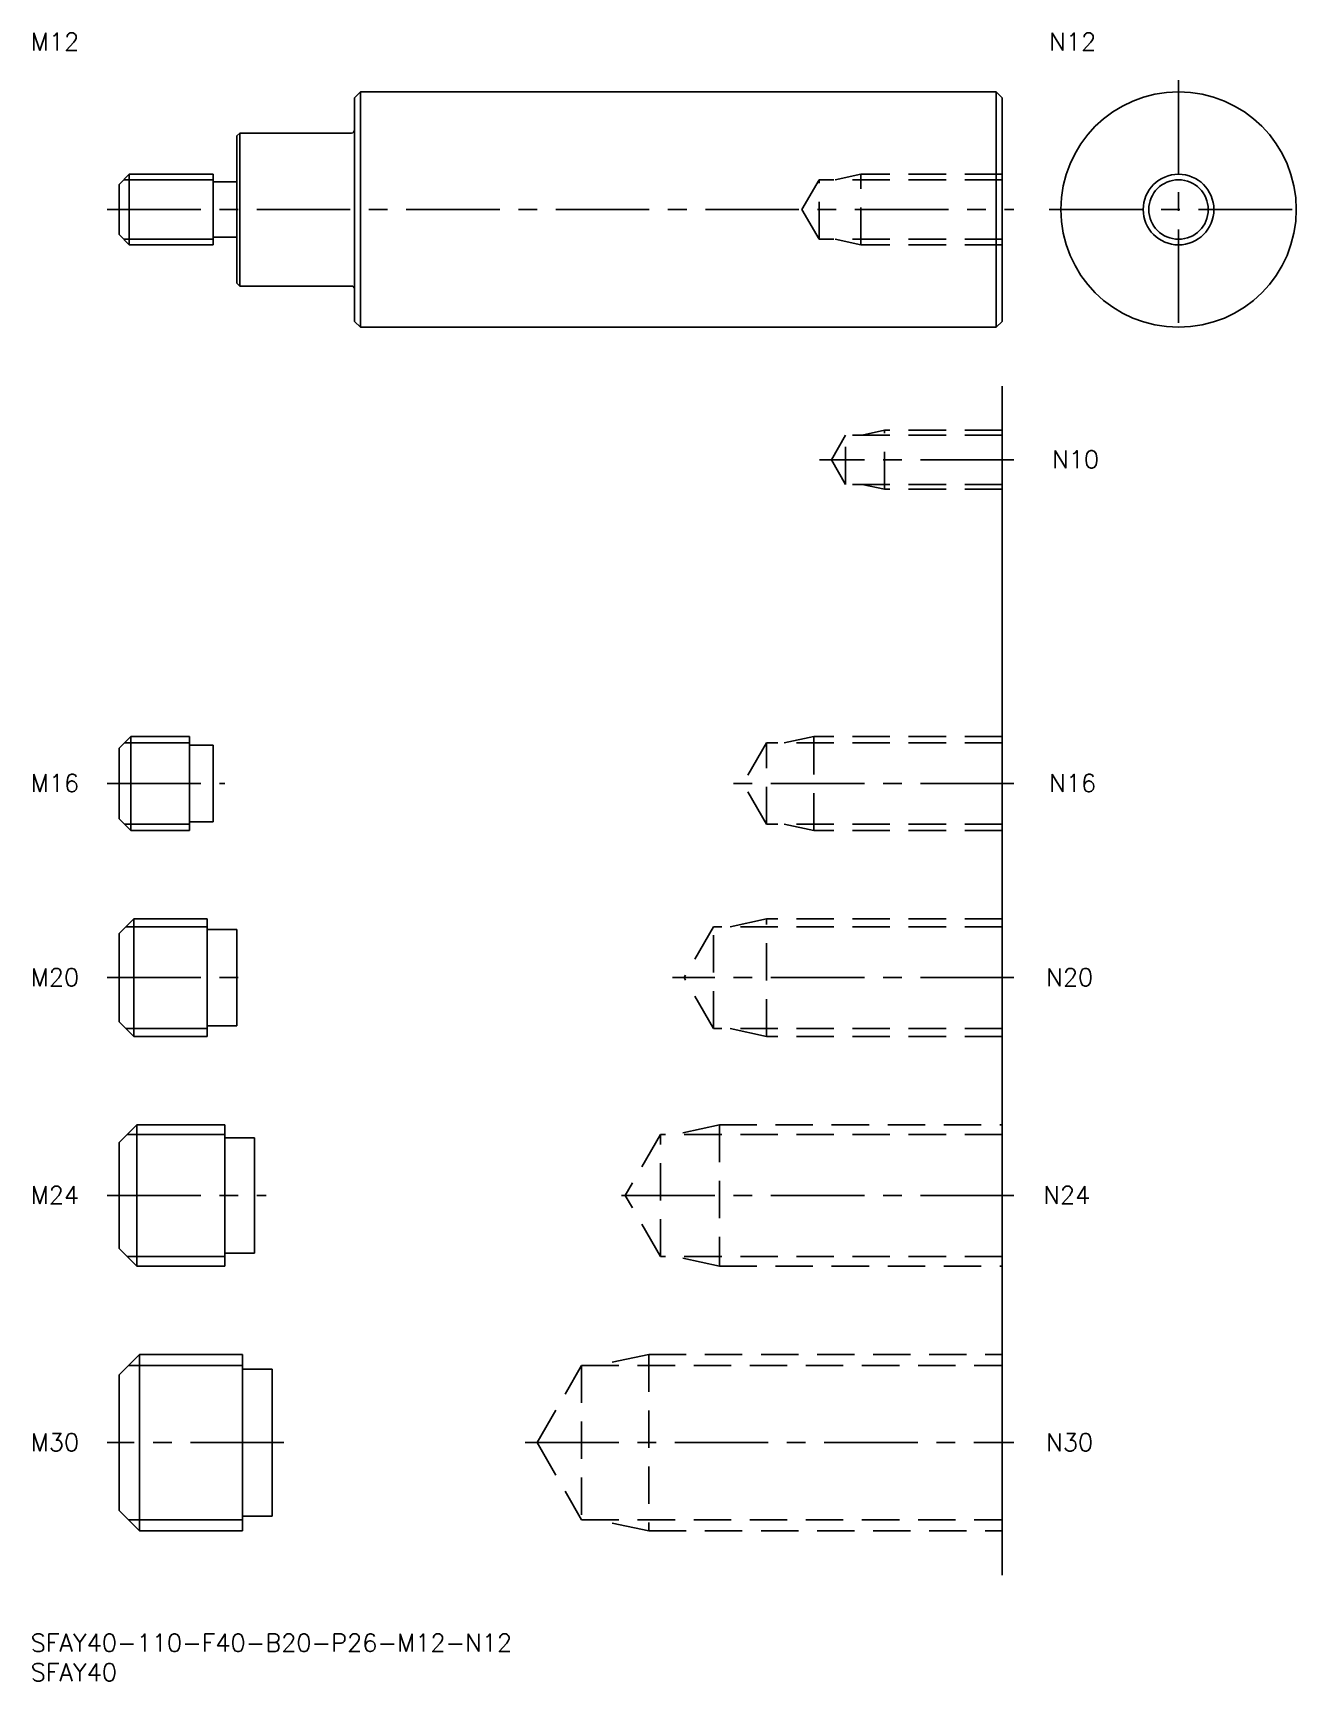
# Model space of a CAD drawing. Extents: x 0 to 217, y -8 to 272.
import ezdxf

# ---------------------------------------------------------------- set-up
doc = ezdxf.new("R2010")
doc.units = 0
doc.header["$LTSCALE"] = 0.5
doc.linetypes.add('CENTER', pattern=[50.8, 31.75, -6.35, 6.35, -6.35])
doc.linetypes.add('DASHED', pattern=[19.05, 12.7, -6.35])
for name, color, linetype in [('MSM_CENTER', 1, 'CENTER'), ('MSM_CONTINUOUS', 7, 'CONTINUOUS'), ('MSM_DASHED', 4, 'DASHED'), ('MSM_NARROW', 5, 'CONTINUOUS'), ('MSM_PART_NUMBER', 7, 'CONTINUOUS')]:
    doc.layers.add(name, color=color, linetype=linetype)
doc.styles.get("Standard").update_dxf_attribs({"font": 'txt.shx', "height": 1, "bigfont": 'bigfont.shx'})

# ---------------------------------------------------------------- blocks, each defined once
blk = doc.blocks.new('*U12')
at = {"layer": 'MSM_PART_NUMBER'}
blk.add_text('SFAY40-110-F40-B20-P26-M12-N12', height=3, dxfattribs=at).set_placement((0, -3))
blk = doc.blocks.new('*U13')
at = {"layer": 'MSM_PART_NUMBER'}
blk.add_text('SFAY40', height=3, dxfattribs=at).set_placement((0, -8))
blk = doc.blocks.new('*U14')
at = {"layer": 'MSM_PART_NUMBER'}
blk.add_text('M30', height=3, dxfattribs=at).set_placement((0, 31.06))
blk = doc.blocks.new('*U15')
at = {"layer": 'MSM_PART_NUMBER'}
blk.add_text('M24', height=3, dxfattribs=at).set_placement((0, 73.06))
blk = doc.blocks.new('*U16')
at = {"layer": 'MSM_PART_NUMBER'}
blk.add_text('M20', height=3, dxfattribs=at).set_placement((0, 110.06))
blk = doc.blocks.new('*U17')
at = {"layer": 'MSM_PART_NUMBER'}
blk.add_text('M16', height=3, dxfattribs=at).set_placement((0, 143.06))
blk = doc.blocks.new('*U18')
at = {"layer": 'MSM_PART_NUMBER'}
blk.add_text('N30', height=3, dxfattribs=at).set_placement((172.5, 31.06))
blk = doc.blocks.new('*U19')
at = {"layer": 'MSM_PART_NUMBER'}
blk.add_text('N24', height=3, dxfattribs=at).set_placement((172, 73.06))
blk = doc.blocks.new('*U20')
at = {"layer": 'MSM_PART_NUMBER'}
blk.add_text('N20', height=3, dxfattribs=at).set_placement((172.5, 110.06))
blk = doc.blocks.new('*U21')
at = {"layer": 'MSM_PART_NUMBER'}
blk.add_text('N16', height=3, dxfattribs=at).set_placement((173, 143.06))
blk = doc.blocks.new('*U22')
at = {"layer": 'MSM_PART_NUMBER'}
blk.add_text('N10', height=3, dxfattribs=at).set_placement((173.5, 198.06))
blk = doc.blocks.new('*U23')
at = {"layer": 'MSM_PART_NUMBER'}
blk.add_text('M12', height=3, dxfattribs=at).set_placement((0, 269))
blk = doc.blocks.new('*U24')
at = {"layer": 'MSM_PART_NUMBER'}
blk.add_text('N12', height=3, dxfattribs=at).set_placement((173, 269))

msp = doc.modelspace()

# ---------------------------------------------------------------- linework, layer by layer
at = {"layer": 'MSM_CENTER'}
for p, q in [((194.97, 264), (194.97, 220)), ((13, 242), (167, 242)), ((172.97, 242), (216.97, 242)), ((167, 199.5), (134, 199.5)), ((13, 144.5), (33, 144.5)), ((167, 144.5), (119, 144.5)), ((13, 111.5), (37, 111.5)), ((167, 111.5), (109, 111.5)), ((13, 74.5), (40, 74.5)), ((167, 74.5), (99, 74.5)), ((43, 32.5), (13, 32.5)), ((84, 32.5), (167, 32.5))]:
    msp.add_line(p, q, dxfattribs=at)
at = {"layer": 'MSM_CONTINUOUS'}
for p, q in [((55, 261), (56, 262)), ((55, 261), (55, 223)), ((56, 262), (164, 262)), ((56, 262), (56, 222)), ((164, 262), (164, 222)), ((164, 262), (165, 261)), ((165, 261), (165, 223)), ((35.5, 255), (35, 254.5)), ((35.5, 255), (35.5, 229)), ((35.5, 255), (54.5, 255)), ((35, 254.5), (35, 229.5)), ((16.75, 248), (15, 246.25)), ((31, 248), (16.75, 248)), ((16.75, 248), (16.75, 236)), ((31, 236), (31, 248)), ((31, 246.7), (35, 246.7)), ((15, 237.75), (15, 246.25)), ((16.75, 236), (15, 237.75)), ((31, 236), (16.75, 236)), ((31, 237.3), (35, 237.3)), ((35.5, 229), (35, 229.5)), ((35.5, 229), (54.5, 229)), ((55, 223), (56, 222)), ((56, 222), (164, 222)), ((165, 223), (164, 222)), ((165, 10), (165, 212)), ((17, 152.5), (15, 150.5)), ((27, 152.5), (17, 152.5)), ((17, 136.5), (17, 152.5)), ((27, 152.5), (27, 136.5)), ((15, 138.5), (15, 150.5)), ((27, 151), (31, 151)), ((31, 151), (31, 138)), ((17, 136.5), (15, 138.5)), ((27, 138), (31, 138)), ((27, 136.5), (17, 136.5)), ((17.5, 121.5), (15, 119)), ((30, 121.5), (17.5, 121.5)), ((17.5, 121.5), (17.5, 101.5)), ((30, 121.5), (30, 101.5)), ((15, 104), (15, 119)), ((30, 119.7), (35, 119.7)), ((35, 119.7), (35, 103.3)), ((17.5, 101.5), (15, 104)), ((30, 101.5), (17.5, 101.5)), ((30, 103.3), (35, 103.3)), ((18, 86.5), (15, 83.5)), ((33, 86.5), (18, 86.5)), ((18, 62.5), (18, 86.5)), ((33, 86.5), (33, 62.5)), ((33, 84.3), (38, 84.3)), ((38, 84.3), (38, 64.7)), ((15, 65.5), (15, 83.5)), ((18, 62.5), (15, 65.5)), ((33, 64.7), (38, 64.7)), ((33, 62.5), (18, 62.5)), ((18.5, 47.5), (15, 44)), ((18.5, 47.5), (36, 47.5)), ((18.5, 17.5), (18.5, 47.5)), ((36, 47.5), (36, 17.5)), ((41, 45), (36, 45)), ((41, 45), (41, 20)), ((15, 44), (15, 21)), ((18.5, 17.5), (15, 21)), ((41, 20), (36, 20)), ((18.5, 17.5), (36, 17.5))]:
    msp.add_line(p, q, dxfattribs=at)
for radius in [20, 5.05]:
    msp.add_circle((194.97, 242), radius, dxfattribs=at)
for centre, start, end in [((54.5, 255.5), 270, 0), ((54.5, 228.5), 0, 90)]:
    msp.add_arc(centre, 0.5, start, end, dxfattribs=at)
at = {"layer": 'MSM_DASHED'}
for p, q in [((133.92, 247.05), (131, 242)), ((133.92, 236.95), (133.92, 247.05)), ((165, 247.05), (133.92, 247.05)), ((141, 248), (136.62, 247.05)), ((141, 236), (141, 248)), ((165, 248), (141, 248)), ((133.92, 236.95), (131, 242)), ((165, 236.95), (133.92, 236.95)), ((141, 236), (136.62, 236.95)), ((165, 236), (141, 236)), ((145, 204.5), (141.25, 203.69)), ((145, 194.5), (145, 204.5)), ((165, 204.5), (145, 204.5)), ((138.42, 203.69), (136, 199.5)), ((138.42, 195.31), (138.42, 203.69)), ((165, 203.69), (138.42, 203.69)), ((138.42, 195.31), (136, 199.5)), ((165, 195.31), (138.42, 195.31)), ((145, 194.5), (141.25, 195.31)), ((165, 194.5), (145, 194.5)), ((124.99, 151.42), (121, 144.5)), ((124.99, 137.58), (124.99, 151.42)), ((165, 151.42), (124.99, 151.42)), ((133, 152.5), (128, 151.42)), ((133, 136.5), (133, 152.5)), ((165, 152.5), (133, 152.5)), ((124.99, 137.58), (121, 144.5)), ((165, 137.58), (124.99, 137.58)), ((133, 136.5), (128, 137.58)), ((165, 136.5), (133, 136.5)), ((125, 121.5), (118.75, 120.15)), ((165, 121.5), (125, 121.5)), ((125, 101.5), (125, 121.5)), ((115.99, 120.15), (111, 111.5)), ((165, 120.15), (115.99, 120.15)), ((115.99, 102.85), (115.99, 120.15)), ((115.99, 102.85), (111, 111.5)), ((165, 102.85), (115.99, 102.85)), ((125, 101.5), (118.75, 102.85)), ((165, 101.5), (125, 101.5)), ((106.99, 84.88), (101, 74.5)), ((106.99, 64.12), (106.99, 84.88)), ((165, 84.88), (106.99, 84.88)), ((117, 86.5), (109.5, 84.88)), ((117, 86.5), (165, 86.5)), ((117, 86.5), (117, 62.5)), ((106.99, 64.12), (101, 74.5)), ((165, 64.12), (106.99, 64.12)), ((117, 62.5), (109.5, 64.12)), ((117, 62.5), (165, 62.5)), ((86, 32.5), (93.57, 45.61)), ((93.57, 45.61), (165, 45.61)), ((93.57, 45.61), (93.57, 19.39)), ((105, 47.5), (96.25, 45.61)), ((105, 47.5), (165, 47.5)), ((105, 47.5), (105, 17.5)), ((86, 32.5), (93.57, 19.39)), ((93.57, 19.39), (165, 19.39)), ((105, 17.5), (96.25, 19.39)), ((105, 17.5), (165, 17.5))]:
    msp.add_line(p, q, dxfattribs=at)
at = {"layer": 'MSM_NARROW'}
for p, q in [((31, 247.05), (15.8, 247.05)), ((31, 236.95), (15.8, 236.95)), ((27, 151.42), (15.92, 151.42)), ((27, 137.58), (15.92, 137.58)), ((30, 120.15), (16.15, 120.15)), ((30, 102.85), (16.15, 102.85)), ((33, 84.88), (16.38, 84.88)), ((33, 64.12), (16.38, 64.12)), ((16.61, 45.61), (36, 45.61)), ((16.61, 19.39), (36, 19.39))]:
    msp.add_line(p, q, dxfattribs=at)
msp.add_circle((194.97, 242), 6, dxfattribs=at)

# ---------------------------------------------------------------- block references
at = {"layer": 'MSM_CONTINUOUS'}
for name in ['*U23', '*U24', '*U22', '*U17', '*U21', '*U16', '*U20', '*U15', '*U19', '*U14', '*U18', '*U12', '*U13']:
    msp.add_blockref(name, (0, 0), dxfattribs=at)

doc.saveas('drawing.dxf')
